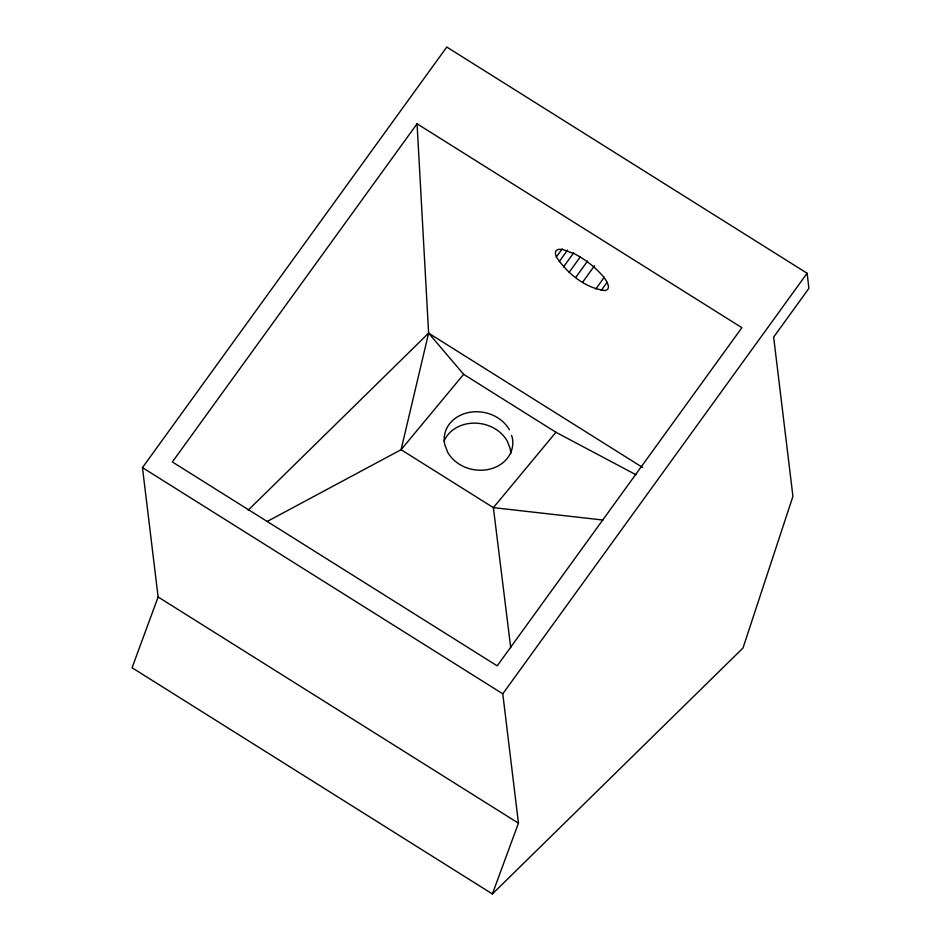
<?xml version="1.0" encoding="UTF-8"?>
<svg xmlns="http://www.w3.org/2000/svg" width="941" height="941" viewBox="0 0 941 941"><rect width="100%" height="100%" fill="white"/><g stroke="black" fill="none" stroke-linecap="round" stroke-linejoin="round"><path stroke-width="1.41" d="M417.063 123.789L172.368 461.949L497.201 665.852L741.884 327.691L417.063 123.789L428.614 333.138L401.078 449.704L267.021 521.561M158.123 596.982L132.069 667.745L492.39 893.95L743.014 647.996L792.934 496.342L773.643 337.113L808.931 288.346L807.107 273.243L446.775 47.05L142.456 467.618L158.123 596.982L518.456 823.175L492.39 893.95M556.366 256.987L555.284 253.247L556.025 250.635L558.519 249.341L562.612 249.459L574.363 253.764A32.288 9.763 36.4 0 1 594.641 267.679C600.205 273.113 606.792 278.724 608.545 286.676L607.804 289.275L605.31 290.569C585.22 288.252 567.329 273.443 556.366 256.987L562.142 249.012M559.189 261.622L567.541 250.094M563.565 266.821L573.669 252.858M569.187 272.243L580.221 256.999M575.68 277.501L587.607 261.01M582.597 282.241L594.536 265.727M595.818 288.946L604.298 277.23M601.217 290.463L607.121 282.312M518.456 823.175L502.788 693.811L807.107 273.243M248.224 510.151L428.614 333.138L463.631 374.33L401.078 449.704L493.378 507.634L602.958 520.032M635.975 474.735L555.931 432.272L493.378 507.634L510.716 647.655M428.614 333.138L642.679 467.512M463.631 374.33L555.931 432.272M142.456 467.618L502.788 693.811M511.516 435.401L512.198 437.2A34.464 29.065 10.2 0 1 489.32 469.253A34.464 29.065 10.2 0 1 447.634 452.15L444.811 444.775A34.464 29.065 10.2 0 1 467.689 412.723A34.464 29.065 10.2 0 1 509.375 429.814M444.034 441.164A34.464 29.065 10.2 0 1 474.429 423.132A34.464 29.065 10.2 0 1 507.317 441.211L510.14 448.586A34.464 29.065 10.2 0 1 510.751 453.691"/></g></svg>
